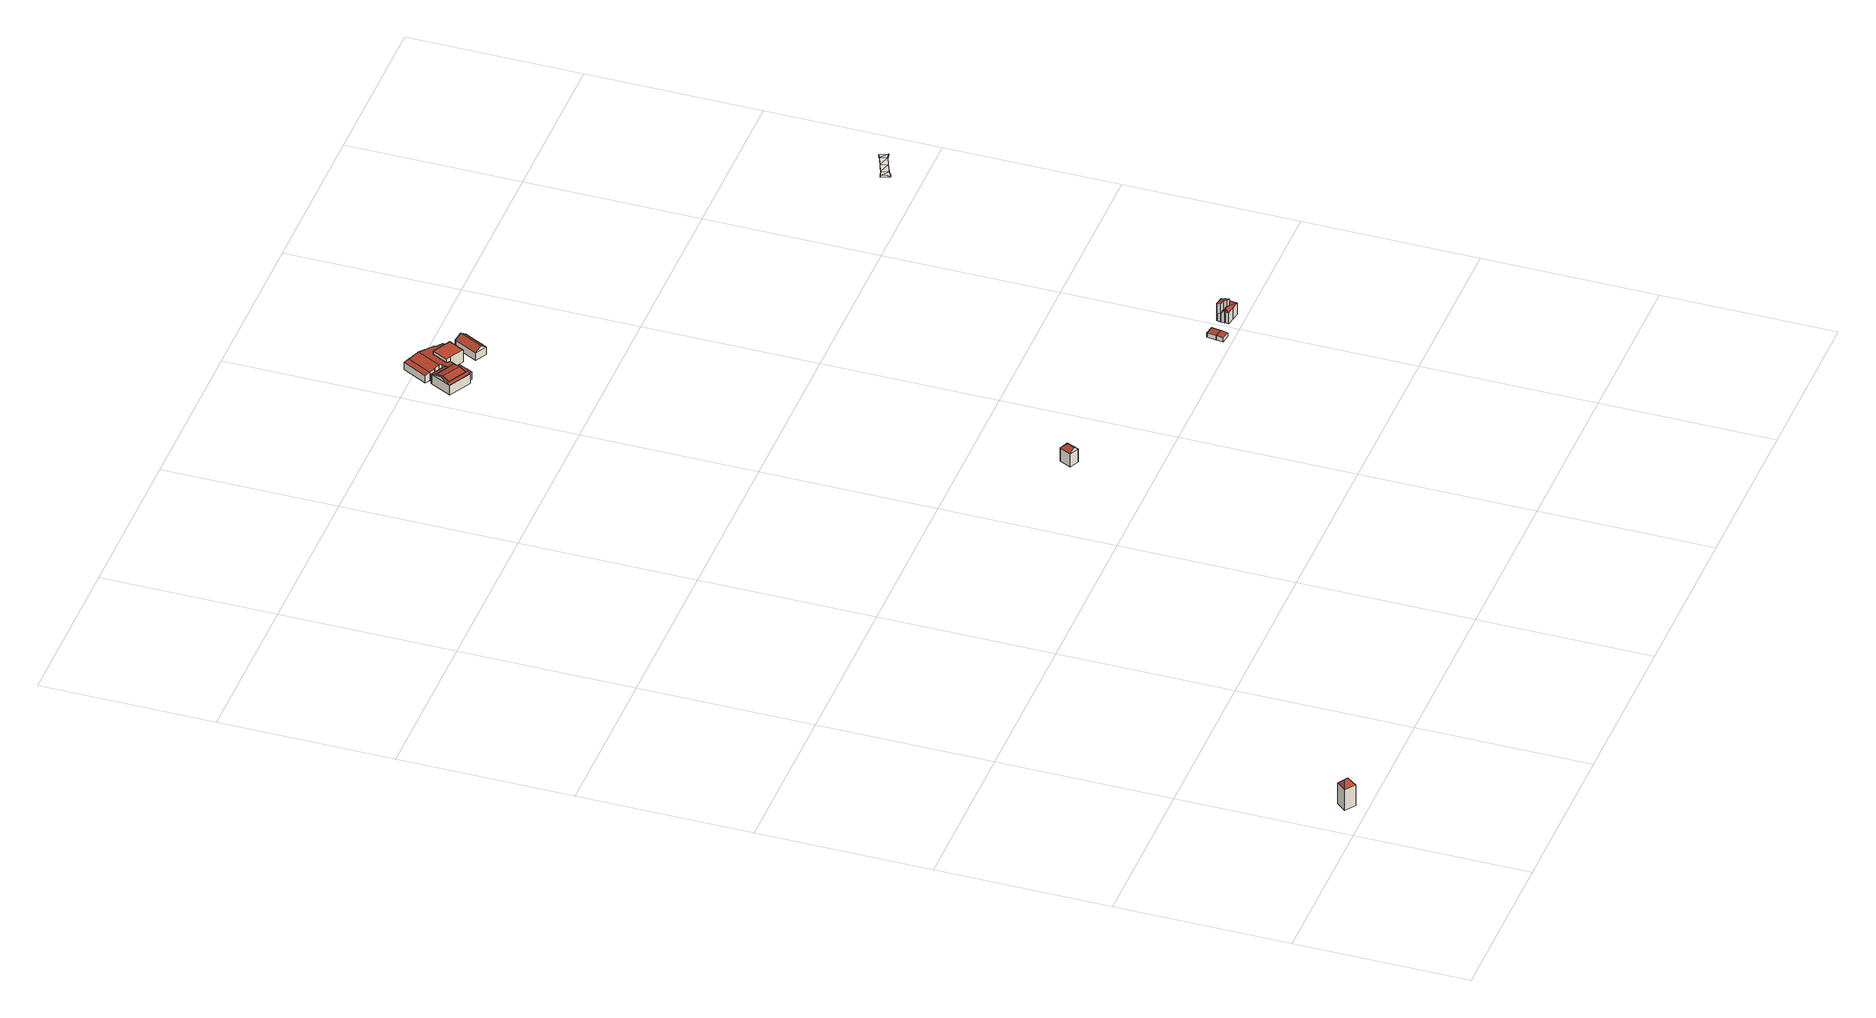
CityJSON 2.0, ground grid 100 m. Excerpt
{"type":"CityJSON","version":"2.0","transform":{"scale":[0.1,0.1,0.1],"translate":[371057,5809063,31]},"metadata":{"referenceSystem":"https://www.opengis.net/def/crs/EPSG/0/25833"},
"CityObjects":{
"building1":{"type":"Building","attributes":{"Gemeindeschluessel":"11000006","Geometrietyp2DReferenz":"3000","function":"51009_1610","roofType":"5000","measuredHeight":17.22},"geometry":[{"type":"Solid","lod":"2","boundaries":[[[[0,1,2,3]],[[2,4,5,6]],[[6,5,7,8]],[[8,1,0]],[[8,7,9,1]],[[1,9,4,2]],[[3,6,8,0]],[[2,6,3]],[[7,5,4,9]]]],"semantics":{"surfaces":[{"type":"RoofSurface"},{"type":"WallSurface"},{"type":"GroundSurface"}],"values":[[0,1,1,0,1,1,0,0,2]]}}]},
"building2":{"type":"Building","attributes":{"Gemeindeschluessel":"11000006","Geometrietyp2DReferenz":"3000","function":"51009_1610","roofType":"5000","measuredHeight":11.11},"geometry":[{"type":"Solid","lod":"2","boundaries":[[[[10,11,12]],[[13,14,15,16]],[[12,11,13,17]],[[13,16,17]],[[17,16,10,12]],[[11,18,14,13]],[[18,19,15,14]],[[16,15,19,10]],[[10,19,18,11]]]],"semantics":{"surfaces":[{"type":"WallSurface"},{"type":"RoofSurface"},{"type":"GroundSurface"}],"values":[[0,0,1,1,1,0,2,0,0]]}}]},
"building3":{"type":"Building","attributes":{"Gemeindeschluessel":"11000006","Geometrietyp2DReferenz":"3000","function":"31001_1000","roofType":"2100","measuredHeight":2.85},"geometry":[{"type":"Solid","lod":"2","boundaries":[[[[20,21,22,23]],[[20,23,24,25]],[[23,22,26,24]],[[25,27,21,20]],[[24,26,27,25]],[[22,21,27,26]]]],"semantics":{"surfaces":[{"type":"WallSurface"},{"type":"RoofSurface"},{"type":"GroundSurface"}],"values":[[0,1,0,0,0,2]]}}]},
"building4":{"type":"Building","attributes":{"Gemeindeschluessel":"11000006","Geometrietyp2DReferenz":"3000","function":"51009_1610","roofType":"2100","measuredHeight":2.83},"geometry":[{"type":"Solid","lod":"2","boundaries":[[[[26,27,28,29]],[[30,29,28,31]],[[24,26,29,30]],[[31,28,27,25]],[[25,24,30,31]],[[25,27,26,24]]]],"semantics":{"surfaces":[{"type":"GroundSurface"},{"type":"WallSurface"},{"type":"RoofSurface"}],"values":[[0,1,1,1,2,1]]}}]},
"building5":{"type":"Building","attributes":{"Gemeindeschluessel":"11000006","Geometrietyp2DReferenz":"3000","function":"51009_1610","roofType":"5000","measuredHeight":7.86},"geometry":[{"type":"Solid","lod":"2","boundaries":[[[[32,33,34,35]],[[36,37,38,39]],[[40,41,42,43]],[[44,45,35,46]],[[47,48,49,40]],[[48,50,39,49]],[[44,46,36]],[[39,50,51,45,44,36]],[[39,38,52,49]],[[53,54,55,32]],[[43,42,56,55]],[[49,52,41,40]],[[55,56,33,32]],[[54,53,51,50,48,47,57]],[[45,51,53,32,35]],[[57,47,40,43]],[[58,34,33,56,42,41,52,38,37]],[[35,34,58,46]],[[46,58,37,36]],[[54,57,43,55]]]],"semantics":{"surfaces":[{"type":"WallSurface"},{"type":"RoofSurface"},{"type":"GroundSurface"}],"values":[[0,0,0,0,0,0,0,1,0,0,0,0,0,1,0,0,2,0,0,0]]}}]},
"building6":{"type":"Building","attributes":{"Gemeindeschluessel":"11000006","Geometrietyp2DReferenz":"3000","function":"51009_1610","roofType":"9999","measuredHeight":3},"geometry":[{"type":"Solid","lod":"2","boundaries":[[[[59,60,61,62,63,64]],[[65,60,59,66]],[[67,61,60,65]],[[68,64,63,69]],[[66,59,64,68]],[[69,63,62,70]],[[70,62,61,67]],[[70,67,65,66,68,69]]]],"semantics":{"surfaces":[{"type":"GroundSurface"},{"type":"WallSurface"},{"type":"RoofSurface"}],"values":[[0,1,1,1,1,1,1,2]]}}]},
"building7":{"type":"Building","attributes":{"Gemeindeschluessel":"11000006","Geometrietyp2DReferenz":"3000","function":"51009_1610","roofType":"2100","measuredHeight":5.29},"geometry":[{"type":"Solid","lod":"2","boundaries":[[[[71,72,73,74]],[[74,75,76,71]],[[76,77,72,71]],[[75,78,77,76]],[[74,73,78,75]],[[78,73,72,77]]]],"semantics":{"surfaces":[{"type":"WallSurface"},{"type":"RoofSurface"},{"type":"GroundSurface"}],"values":[[0,1,0,0,0,2]]}}]},
"building8":{"type":"Building","attributes":{"Gemeindeschluessel":"11000006","Geometrietyp2DReferenz":"3000","function":"51009_1610","roofType":"2100","measuredHeight":5.73},"geometry":[{"type":"Solid","lod":"2","boundaries":[[[[79,80,81,82]],[[82,83,84,85,79]],[[82,81,86,83]],[[85,87,80,79]],[[88,86,81,80,87]],[[83,86,88,84]],[[84,88,87,85]]]],"semantics":{"surfaces":[{"type":"WallSurface"},{"type":"RoofSurface"},{"type":"GroundSurface"}],"values":[[0,1,0,0,2,0,0]]}}]},
"building9":{"type":"Building","attributes":{"Gemeindeschluessel":"11000006","Geometrietyp2DReferenz":"3000","function":"31001_1210"},"children":["building9-1","building9-2","building9-3","building9-4"]},
"building9-1":{"type":"BuildingPart","attributes":{"roofType":"2100","measuredHeight":8.01},"parents":["building9"],"geometry":[{"type":"Solid","lod":"2","boundaries":[[[[89,90,91,92]],[[93,94,95,96,97,98]],[[98,97,90,89]],[[99,100,101,102,103,104]],[[98,89,92,99,104,93]],[[100,91,90,97,96,101]],[[94,93,104,103]],[[92,91,100,99]],[[95,94,103,102]],[[96,95,102,101]]]],"semantics":{"surfaces":[{"type":"WallSurface"},{"type":"RoofSurface"},{"type":"GroundSurface"},{"type":"ClosureSurface"}],"values":[[0,0,0,0,1,2,0,0,3,3]]}}]},
"building9-2":{"type":"BuildingPart","attributes":{"roofType":"2100","measuredHeight":8.27},"parents":["building9"],"geometry":[{"type":"Solid","lod":"2","boundaries":[[[[105,106,107,108,109]],[[110,111,109,108]],[[112,113,106,105]],[[114,111,110]],[[114,115,116,112,105,109,111]],[[106,113,117,118,119,107]],[[107,119,110,108]],[[113,112,116,117]],[[117,116,115,120,118]],[[120,115,114,110]],[[118,120,110,119]]]],"semantics":{"surfaces":[{"type":"WallSurface"},{"type":"RoofSurface"},{"type":"GroundSurface"},{"type":"ClosureSurface"}],"values":[[0,0,0,0,1,2,3,3,3,3,3]]}}]},
"building9-3":{"type":"BuildingPart","attributes":{"roofType":"5000","measuredHeight":9},"parents":["building9"],"geometry":[{"type":"Solid","lod":"2","boundaries":[[[[121,103,102,122]],[[123,124,125,126]],[[108,107,127,128]],[[129,130,131,132]],[[102,101,133,122]],[[128,127,134,135]],[[136,137,138]],[[138,137,115,114,139]],[[140,141,136,138,139,128,142]],[[94,143,132,95]],[[135,134,130,129]],[[143,140,129,132]],[[142,128,135]],[[127,107,119,118,144,145,146,147,148,133,101,96,131,130,134]],[[140,142,135,129]],[[143,94,103,121,149]],[[149,124,123,150,141,140,143]],[[115,137,136,151,120]],[[128,139,114,110,108]],[[132,131,96,95]],[[124,149,152,125]],[[118,120,151,144]],[[150,123,126,153]],[[107,108,110,119]],[[144,151,153,145]],[[126,146,145,153]],[[122,133,148,152]],[[95,96,101,102]],[[146,126,125,147]],[[114,115,120,110]],[[122,152,149,121]],[[125,152,148,147]],[[103,94,95,102]],[[136,141,150,153,151]],[[120,118,119,110]]]],"semantics":{"surfaces":[{"type":"WallSurface"},{"type":"RoofSurface"},{"type":"GroundSurface"},{"type":"ClosureSurface"}],"values":[[0,0,0,0,0,0,1,0,1,0,0,0,0,2,0,1,1,0,1,0,0,3,3,3,3,3,3,3,3,3,3,3,3,3,3]]}}]},
"building9-4":{"type":"BuildingPart","attributes":{"roofType":"2100","measuredHeight":12.5},"parents":["building9"],"geometry":[{"type":"Solid","lod":"2","boundaries":[[[[123,154,155,150]],[[152,149,121,156,157,125]],[[123,126,125,157,154]],[[158,159,155,154,157,156,160,161,162]],[[141,150,155,159,136]],[[163,133,148,147,146,145,144,118,117,113]],[[116,115,158,162]],[[160,163,113,112,161]],[[115,120,151,144,151,136,159,158]],[[156,121,122,133,163,160]],[[116,162,161,112]],[[117,118,120,115,116]],[[146,147,125,126]],[[144,145,153,151]],[[153,150,141,136,151]],[[126,123,150,153]],[[146,126,153,145]],[[122,121,149,152]],[[133,122,152,148]],[[147,148,152,125]],[[113,117,116,112]],[[118,144,151,120]]]],"semantics":{"surfaces":[{"type":"WallSurface"},{"type":"RoofSurface"},{"type":"GroundSurface"},{"type":"ClosureSurface"}],"values":[[0,0,0,1,0,2,0,0,0,0,0,3,3,3,3,3,3,3,3,3,3,3]]}}]},
"building10":{"type":"Building","attributes":{"Gemeindeschluessel":"11000006","Geometrietyp2DReferenz":"3000","function":"31001_2081"},"children":["building10-1","building10-2","building10-3"]},
"building10-1":{"type":"BuildingPart","attributes":{"roofType":"1000","measuredHeight":8.01},"parents":["building10"],"geometry":[{"type":"Solid","lod":"2","boundaries":[[[[164,165,166,167,168]],[[169,170,171,172]],[[173,174,175,176]],[[170,169,168,167,177]],[[177,167,166,176,175]],[[175,174,171,170,177]],[[172,171,174,173]],[[164,168,169,172]],[[166,165,173,176]],[[165,164,172,173]]]],"semantics":{"surfaces":[{"type":"GroundSurface"},{"type":"WallSurface"},{"type":"RoofSurface"},{"type":"ClosureSurface"}],"values":[[0,1,1,1,1,2,1,3,3,3]]}}]},
"building10-2":{"type":"BuildingPart","attributes":{"roofType":"3100","measuredHeight":8.44},"parents":["building10"],"geometry":[{"type":"Solid","lod":"2","boundaries":[[[[178,179,180,54]],[[53,181,182,178,54]],[[183,184,185,186,187,180]],[[188,189,190,182,181,191,192,193]],[[185,193,192,186]],[[187,191,181,53]],[[194,188,184]],[[195,183,180,179]],[[186,192,191,187]],[[53,54,180,187]],[[184,188,193,185]],[[194,184,183,195]],[[182,190,179,178]],[[189,188,194,195]],[[189,195,179,190]]]],"semantics":{"surfaces":[{"type":"WallSurface"},{"type":"RoofSurface"},{"type":"GroundSurface"},{"type":"ClosureSurface"}],"values":[[0,0,1,2,0,0,0,0,0,1,0,0,3,3,3]]}}]},
"building10-3":{"type":"BuildingPart","attributes":{"roofType":"5000","measuredHeight":6.82},"parents":["building10"],"geometry":[{"type":"Solid","lod":"2","boundaries":[[[[196,197,198,199]],[[200,201,202,203]],[[204,205,206,207,208,209,210,211,212,213,200,214]],[[215,216,197,196]],[[208,217,218,209]],[[206,219,220,207]],[[221,222,223,224]],[[225,226,227,228]],[[210,229,230,211]],[[176,166,231,232]],[[214,233,234,204]],[[213,235,201,200]],[[178,182,236,237]],[[224,223,168,169]],[[237,236,226,225]],[[205,238,219,206]],[[203,202,239,240]],[[207,220,217,208]],[[232,231,241,242]],[[243,244,245,246]],[[247,248,222,221]],[[204,234,238,205]],[[199,198,233,214]],[[249,250,251,252]],[[253,254,188,194]],[[212,255,235,213]],[[245,244,256,251,250,257,241,231,166,165,164,168,223,222,248,227,226,236,182,190,189,188,254,258,239,202,201,235,255,230,229,218,217,220,219,238,234,233,198,197,216]],[[228,227,248,247]],[[203,240,259,253,194,195,179,178,237,225,228,247,221,224,169,172,173,176,232,242,260,249,252,261,243,246,215,196,199,214,200]],[[252,251,256,261]],[[209,218,229,210]],[[259,258,254,253]],[[246,245,216,215]],[[261,256,244,243]],[[211,230,255,212]],[[242,241,257,260]],[[240,239,258,259]],[[260,257,250,249]],[[165,173,172,164]],[[189,195,194,188]],[[168,164,172,169]],[[190,182,178,179]],[[189,190,179,195]],[[166,176,173,165]]]],"semantics":{"surfaces":[{"type":"WallSurface"},{"type":"RoofSurface"},{"type":"GroundSurface"},{"type":"ClosureSurface"}],"values":[[0,0,1,0,0,0,0,0,0,0,0,0,0,0,0,0,0,0,0,0,0,0,0,0,0,0,2,0,1,0,0,0,0,0,0,0,0,0,3,3,3,3,3,3]]}}]},
"building11":{"type":"Building","attributes":{"Gemeindeschluessel":"11000006","Geometrietyp2DReferenz":"3000","function":"31001_2080","roofType":"3100","measuredHeight":7.54},"geometry":[{"type":"Solid","lod":"2","boundaries":[[[[262,263,264]],[[265,266,263,262]],[[267,268,269,264]],[[267,266,265]],[[265,270,268,267]],[[264,263,266,267]],[[271,269,268,270]],[[264,269,271,262]],[[262,271,270,265]]]],"semantics":{"surfaces":[{"type":"WallSurface"},{"type":"RoofSurface"},{"type":"GroundSurface"}],"values":[[0,1,0,0,0,1,2,0,0]]}}]},
"building12":{"type":"Building","attributes":{"Gemeindeschluessel":"11000006","Geometrietyp2DReferenz":"3000","function":"53001_1800","roofType":"1000","measuredHeight":1},"geometry":[{"type":"Solid","lod":"2","boundaries":[[[[272,273,274]],[[275,276,277]],[[272,274,278]],[[279,277,280,281]],[[281,272,278]],[[281,280,282,272]],[[277,276,283]],[[282,284,285]],[[286,278,284,283]],[[287,286,283,276]],[[288,279,287]],[[279,286,287]],[[288,275,277,279]],[[275,289,276]],[[282,285,290]],[[281,278,286]],[[280,284,282]],[[272,282,290,273]],[[273,290,285,274]],[[278,274,285,284]],[[279,281,286]],[[288,287,291]],[[277,283,280]],[[291,287,276,289]],[[288,291,289,275]],[[280,283,284]]]],"semantics":{"surfaces":[{"type":"WallSurface"}],"values":[[0,0,0,0,0,0,0,0,0,0,0,0,0,0,0,0,0,0,0,0,0,0,0,0,0,0]]}}]}
},
"vertices":[
[63,53,327],[107,61,290],[51,105,290],[48,64,328],[51,105,155],[8,51,155],[8,51,290],[67,9,155],[67,9,290],[107,61,155],
[2050,2279,510],[2105,2254,510],[2078,2266,534],[2136,2324,510],[2136,2324,423],[2081,2346,423],[2081,2346,510],[2096,2308,534],[2105,2254,423],[2050,2279,423],
[3260,1840,517],[3260,1840,492],[3313,1832,492],[3313,1832,517],[3319,1871,520],[3266,1879,520],[3319,1871,492],[3266,1879,492],
[3275,1935,492],[3328,1926,492],[3328,1926,517],[3275,1935,517],
[2130,5775,70],[2130,5775,8],[2173,5858,8],[2173,5858,70],[2263,5839,70],[2263,5839,8],[2174,5886,8],[2174,5886,70],[2240,5691,70],[2240,5691,8],[2251,5712,8],[2251,5712,70],[2251,5817,76],[2173,5858,76],[2251,5817,70],[2240,5691,72],[2109,5760,72],[2109,5760,70],[2142,5824,87],[2153,5819,87],[2109,5760,8],[2130,5775,77],[2240,5717,77],[2240,5717,70],[2240,5717,8],[2251,5712,77],[2251,5817,8],
[2240,5717,11],[2284,5800,11],[2251,5817,11],[2263,5839,11],[2306,5817,11],[2251,5712,11],[2284,5800,41],[2240,5717,41],[2251,5817,41],[2251,5712,41],[2306,5817,41],[2263,5839,41],
[2165,5917,54],[2165,5917,8],[2195,5901,8],[2195,5901,61],[2271,6045,61],[2240,6061,54],[2240,6061,8],[2271,6045,8],
[3453,1904,550],[3453,1904,493],[3472,1901,493],[3472,1901,550],[3476,1923,536],[3428,1931,536],[3424,1909,550],[3476,1923,493],[3424,1909,493],[3428,1931,493],
[3509,1931,569],[3509,1931,492],[3498,1933,492],[3498,1933,571],[3515,1917,568],[3515,1917,566],[3515,1917,564],[3515,1917,492],[3516,1922,492],[3516,1922,568],[3488,1927,572],[3488,1927,492],[3487,1921,492],[3487,1921,564],[3487,1921,565],[3487,1921,572],
[3420,1885,574],[3420,1885,492],[3424,1884,492],[3424,1884,564],[3424,1884,575],[3425,1887,564],[3425,1887,571],[3424,1909,541],[3424,1909,492],[3428,1887,571],[3450,1883,571],[3453,1904,541],[3453,1904,492],[3450,1883,492],[3425,1887,492],[3450,1883,564],
[3476,1923,565],[3476,1923,564],[3475,1900,576],[3472,1901,576],[3472,1901,564],[3475,1900,564],[3421,1862,492],[3421,1862,564],[3514,1846,564],[3514,1846,492],[3526,1915,492],[3526,1915,564],[3476,1923,492],[3465,1855,492],[3465,1855,564],[3450,1880,580],[3450,1883,580],[3443,1884,582],[3434,1886,582],[3514,1846,566],[3451,1880,580],[3465,1855,565],[3526,1915,566],[3450,1880,492],[3470,1877,492],[3475,1900,492],[3472,1901,492],[3473,1904,492],[3473,1904,576],[3470,1877,576],[3450,1880,564],[3473,1904,564],[3470,1877,564],
[3475,1900,611],[3470,1877,617],[3476,1923,605],[3472,1901,611],[3450,1883,616],[3450,1880,617],[3428,1931,606],[3424,1909,611],[3453,1904,611],[3428,1931,492],
[2304,5846,3],[2351,5936,3],[2457,5880,3],[2411,5790,3],[2329,5833,3],[2329,5833,56],[2329,5833,83],[2304,5846,83],[2304,5846,62],[2351,5936,62],[2351,5936,83],[2457,5880,83],[2457,5880,39],[2411,5790,83],
[2240,5717,61],[2262,5758,61],[2262,5758,88],[2130,5775,3],[2240,5717,3],[2284,5800,77],[2251,5817,77],[2204,5842,77],[2173,5858,77],[2151,5816,88],[2251,5817,3],[2284,5800,3],[2262,5758,3],[2151,5816,3],[2173,5858,3],[2204,5842,3],[2251,5817,68],[2284,5800,61],
[2334,6012,71],[2334,6012,3],[2334,6011,3],[2334,6011,71],[2258,5870,71],[2258,5870,3],[2274,5862,3],[2274,5862,68],[2310,6023,67],[2311,6024,67],[2306,6027,66],[2305,6026,66],[2275,6042,60],[2275,6043,60],[2271,6045,59],[2195,5901,59],[2225,5886,65],[2226,5887,65],[2332,6012,71],[2338,6010,70],[2338,6010,3],[2275,6042,3],[2275,6043,3],[2306,6027,3],[2305,6026,3],[2324,5779,52],[2324,5779,3],[2305,5789,3],[2305,5789,56],[2281,5696,52],[2281,5696,3],[2302,5736,3],[2302,5736,52],[2271,6045,3],[2195,5901,3],[2483,5928,3],[2483,5928,39],[2332,6012,3],[2310,6023,3],[2226,5887,3],[2251,5712,3],[2251,5712,59],[2311,6024,3],[2273,5861,3],[2273,5861,68],[2433,5954,3],[2433,5954,50],[2373,5990,63],[2373,5990,3],[2338,6009,3],[2338,6009,70],[2302,5737,52],[2302,5737,3],[2378,5988,62],[2378,5988,3],[2378,5989,3],[2378,5989,62],[2263,5839,68],[2263,5839,3],[2225,5886,3],[2373,5991,3],[2435,5958,3],[2274,5860,3],[2274,5860,68],[2435,5958,50],[2373,5991,63],
[2502,5864,66],[2536,5846,91],[2569,5829,65],[2429,5725,66],[2463,5707,91],[2496,5690,65],[2496,5690,16],[2569,5829,16],[2429,5725,16],[2502,5864,16],
[4327,4119,384],[4354,4135,379],[4373,4086,383],[4178,4067,393],[4223,4032,393],[4212,4074,395],[4338,4079,385],[4212,4074,385],[4269,4096,395],[4269,4096,385],[4327,4119,394],[4281,4055,394],[4338,4079,395],[4373,4086,393],[4281,4055,384],[4223,4032,383],[4178,4067,383],[4199,4015,393],[4354,4135,389],[4199,4015,383]
]}
